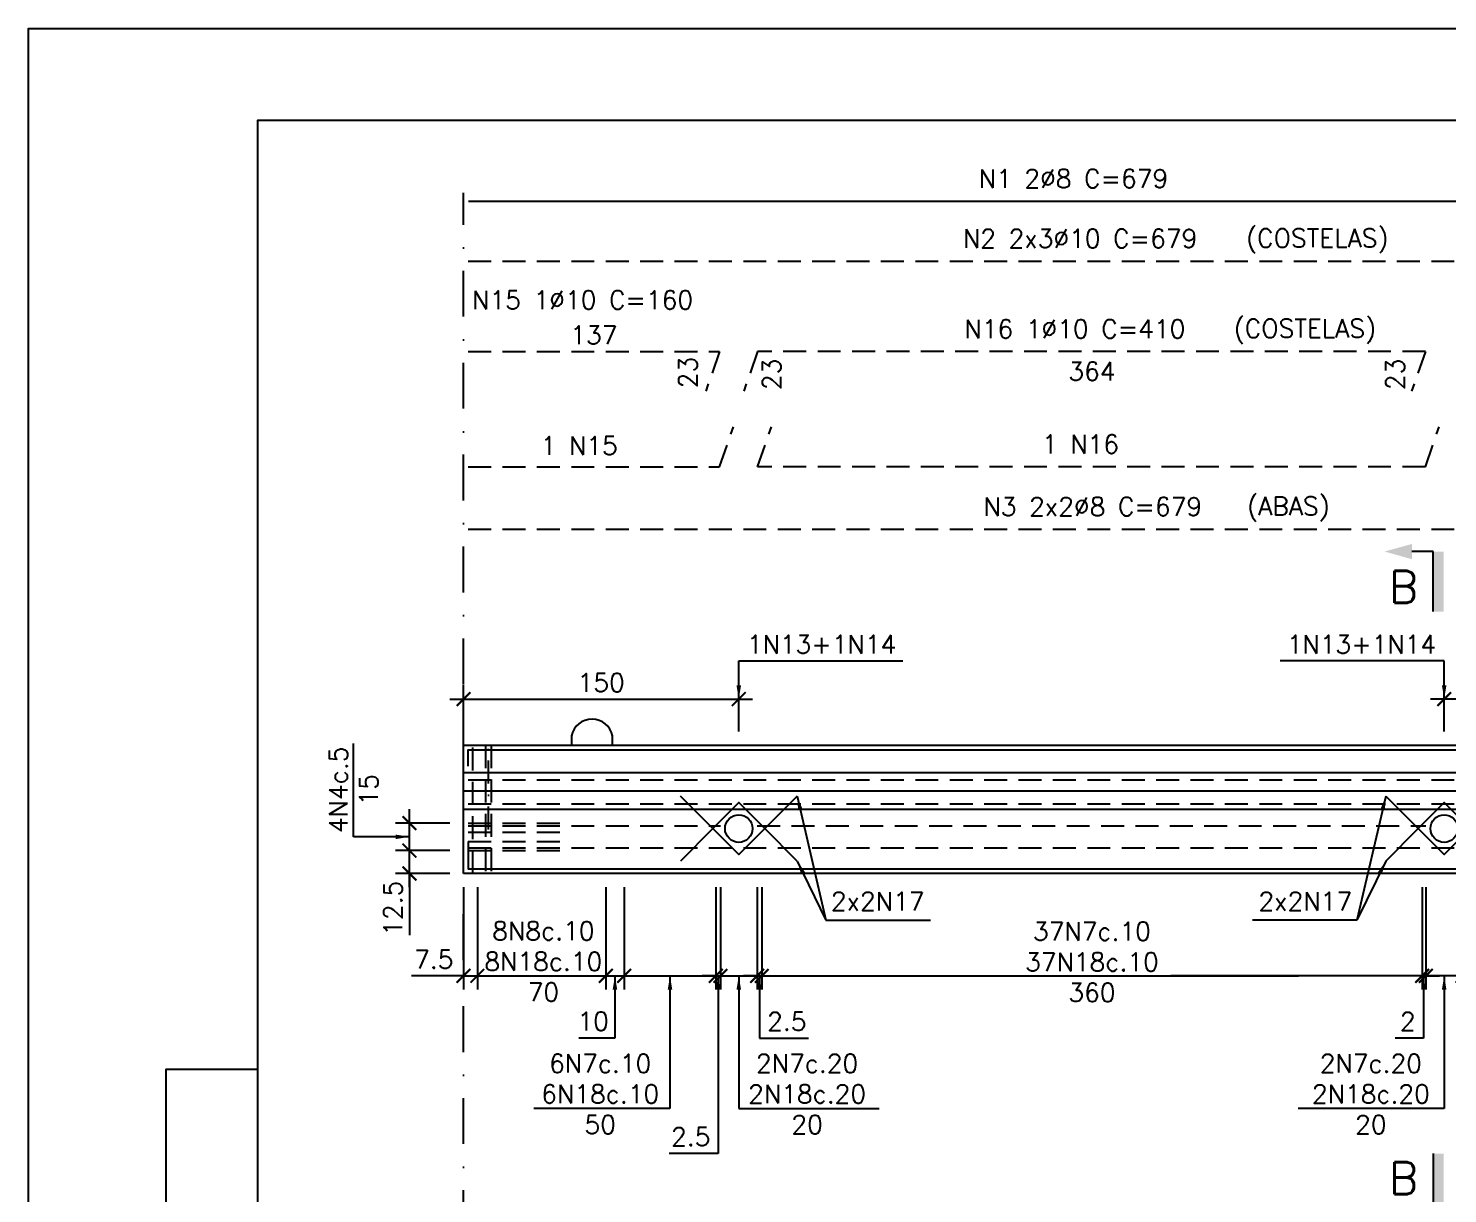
# Model space of a CAD drawing. Header units: centimetres. Extents: x 1658 to 6058, y 7962 to 9447.
# Drawn here: x 3958 to 4732, y 8812 to 9447 of the extents above; entities that cross this region are included whole.
import ezdxf

# ---------------------------------------------------------------- set-up
doc = ezdxf.new("R2010")
doc.units = ezdxf.units.CM
doc.header["$LTSCALE"] = 50
doc.header["$MEASUREMENT"] = 0
doc.header["$PDMODE"] = 67
doc.linetypes.add('DASHDOT', pattern=[1, 0.5, -0.25, 0, -0.25])
doc.linetypes.add('HIDDEN', pattern=[0.375, 0.25, -0.125])
for name, color, linetype in [('COTAS-PRECON', 1, 'Continuous'), ('FORMATO-PRECON', 2, 'Continuous'), ('IND- CORTE-PRECON', 4, 'Continuous'), ('LINHA TRACEJADO-PRECON', 1, 'HIDDEN'), ('LINHA-01-PRECON', 1, 'Continuous'), ('LINHA-02-PRECON', 2, 'Continuous'), ('LINHA-03-PRECON', 3, 'Continuous'), ('LINHA-04-PRECON', 4, 'Continuous'), ('X1', 2, 'Continuous')]:
    doc.layers.add(name, color=color, linetype=linetype)
doc.styles.add('PRECON-ROMANS', font='romans.shx')
doc.styles.add('ROMANS', font='ROMANS.SHX', dxfattribs={"oblique": 15, "height": 3})
doc.styles.get("Standard").update_dxf_attribs({"font": 'romans.shx'})
doc.linetypes.add('ZIGZAG', pattern='A,0.0001,-0.2,[131,ltypeshp.shx,S=0.2,R=0,X=-0.2,Y=0],-0.4,[131,ltypeshp.shx,S=0.2,R=180,X=0.2,Y=0],-0.2', length=0.8001)
doc.dimstyles.new('ESC50-50', dxfattribs={"dimscale": 50, "dimtxt": 0.2, "dimasz": 0.15, "dimexe": 0.15, "dimexo": 0.15, "dimgap": 0.08, "dimtad": 1, "dimdec": 1, "dimzin": 12, "dimdsep": 46, "dimtxsty": 'Standard', "dimblk": 'ARCHTICK', "dimcen": 0.09, "dimdle": 0.15, "dimclrd": 256, "dimclre": 256, "dimclrt": 2, "dimazin": 3, "dimtfac": 1, "dimtdec": 1, "dimtix": 1, "dimtmove": 2, "dimatfit": 2, "dimfxl": 0.15, "dimtolj": 1, "dimtzin": 0, "dimarcsym": 0})

# ---------------------------------------------------------------- blocks, each defined once
blk = doc.blocks.new('A$C12EB5E76')
at = {"layer": 'FORMATO-PRECON', "color": 6}
blk.add_line((35.3, 3089.3), (35.3, 1939.3), dxfattribs=at)
at = {"layer": 'FORMATO-PRECON'}
for points in [[(-114.7, 1254.3), (-114.7, 4224.3), (4085.3, 4224.3), (4085.3, 1254.3)], [(135.3, 1939.3), (135.3, 3089.3), (35.3, 3089.3), (35.3, 1939.3)]]:
    blk.add_lwpolyline(points, close=True, dxfattribs=at)
at = {"layer": 'FORMATO-PRECON', "color": 6}
blk.add_lwpolyline([(135.3, 1354.3), (135.3, 4124.3), (3985.3, 4124.3), (3985.3, 1354.3)], close=True, dxfattribs=at)
blk = doc.blocks.new('_ArchTick')
at = {"color": 0, "linetype": 'ByBlock', "const_width": 0.15}
blk.add_lwpolyline([(-0.5, -0.5), (0.5, 0.5)], dxfattribs=at)
blk = doc.blocks.new('*D140')
at = {"layer": 'COTAS-PRECON', "lineweight": -2, "transparency": 16777216}
for p, q in [((4195.57, 8979.36), (4195.57, 8923.6)), ((4203.07, 8979.36), (4203.07, 8923.6)), ((4195.57, 8931.1), (4188.07, 8931.1)), ((4195.57, 8931.1), (4203.07, 8931.1)), ((4203.07, 8931.1), (4210.57, 8931.1))]:
    blk.add_line(p, q, dxfattribs=at)
at = {"layer": 'Defpoints', "color": 0, "transparency": 16777216}
for p in [(4195.57, 8986.86), (4203.07, 8986.86), (4203.07, 8931.1)]:
    blk.add_point(p, dxfattribs=at)
at = {"layer": 'COTAS-PRECON', "lineweight": -2, "transparency": 16777216, "xscale": 7.5, "yscale": 7.5, "zscale": 7.5}
blk.add_blockref('_ArchTick', (4195.57, 8931.1), dxfattribs=at)
at = {"layer": 'COTAS-PRECON', "lineweight": -2, "transparency": 16777216, "xscale": 7.5, "yscale": 7.5, "zscale": 7.5, "rotation": 180}
blk.add_blockref('_ArchTick', (4203.07, 8931.1), dxfattribs=at)
at = {"layer": 'COTAS-PRECON', "color": 2, "transparency": 16777216, "insert": (4179.32, 8940.1), "char_height": 10, "attachment_point": 5}
blk.add_mtext('\\A1;7.5', dxfattribs=at)
blk = doc.blocks.new('*D141')
at = {"layer": 'COTAS-PRECON', "lineweight": -2, "transparency": 16777216}
for p, q in [((4203.07, 8979.36), (4203.07, 8923.6)), ((4273.07, 8979.36), (4273.07, 8923.6)), ((4195.57, 8931.1), (4280.57, 8931.1))]:
    blk.add_line(p, q, dxfattribs=at)
at = {"layer": 'Defpoints', "color": 0, "transparency": 16777216}
for p in [(4203.07, 8986.86), (4273.07, 8986.86), (4273.07, 8931.1)]:
    blk.add_point(p, dxfattribs=at)
at = {"layer": 'COTAS-PRECON', "lineweight": -2, "transparency": 16777216, "xscale": 7.5, "yscale": 7.5, "zscale": 7.5, "rotation": 180}
blk.add_blockref('_ArchTick', (4203.07, 8931.1), dxfattribs=at)
at = {"layer": 'COTAS-PRECON', "lineweight": -2, "transparency": 16777216, "xscale": 7.5, "yscale": 7.5, "zscale": 7.5}
blk.add_blockref('_ArchTick', (4273.07, 8931.1), dxfattribs=at)
at = {"layer": 'COTAS-PRECON', "color": 2, "transparency": 16777216, "insert": (4239.07, 8938.96), "char_height": 10, "attachment_point": 5}
blk.add_mtext('\\A1;8N8c.10\\P8N18c.10\\P70', dxfattribs=at)
blk = doc.blocks.new('*D144')
at = {"layer": 'COTAS-PRECON', "lineweight": -2, "transparency": 16777216}
for p, q in [((4358.07, 8979.36), (4358.07, 8923.6)), ((4718.07, 8979.36), (4718.07, 8923.6)), ((4350.57, 8931.1), (4495.02, 8931.1)), ((4725.57, 8931.1), (4581.12, 8931.1))]:
    blk.add_line(p, q, dxfattribs=at)
at = {"layer": 'Defpoints', "color": 0, "transparency": 16777216}
for p in [(4358.07, 8986.86), (4718.07, 8986.86), (4358.07, 8931.1)]:
    blk.add_point(p, dxfattribs=at)
at = {"layer": 'COTAS-PRECON', "lineweight": -2, "transparency": 16777216, "xscale": 7.5, "yscale": 7.5, "zscale": 7.5, "rotation": 180}
blk.add_blockref('_ArchTick', (4358.07, 8931.1), dxfattribs=at)
at = {"layer": 'COTAS-PRECON', "lineweight": -2, "transparency": 16777216, "xscale": 7.5, "yscale": 7.5, "zscale": 7.5}
blk.add_blockref('_ArchTick', (4718.07, 8931.1), dxfattribs=at)
at = {"layer": 'COTAS-PRECON', "color": 2, "transparency": 16777216, "insert": (4538.07, 8938.73), "char_height": 10, "attachment_point": 5}
blk.add_mtext('\\A1;37N7c.10\\P37N18c.10\\P360', dxfattribs=at)
blk = doc.blocks.new('*D145')
at = {"layer": 'COTAS-PRECON', "lineweight": -2, "transparency": 16777216}
for p, q in [((4273.07, 8979.36), (4273.07, 8923.6)), ((4283.07, 8979.36), (4283.07, 8923.6)), ((4265.57, 8931.1), (4290.57, 8931.1))]:
    blk.add_line(p, q, dxfattribs=at)
at = {"layer": 'Defpoints', "color": 0, "transparency": 16777216}
for p in [(4273.07, 8986.86), (4283.07, 8986.86), (4283.07, 8931.1)]:
    blk.add_point(p, dxfattribs=at)
at = {"layer": 'COTAS-PRECON', "lineweight": -2, "transparency": 16777216, "xscale": 7.5, "yscale": 7.5, "zscale": 7.5, "rotation": 180}
blk.add_blockref('_ArchTick', (4273.07, 8931.1), dxfattribs=at)
at = {"layer": 'COTAS-PRECON', "lineweight": -2, "transparency": 16777216, "xscale": 7.5, "yscale": 7.5, "zscale": 7.5}
blk.add_blockref('_ArchTick', (4283.07, 8931.1), dxfattribs=at)
at = {"layer": 'COTAS-PRECON', "color": 2, "transparency": 16777216, "insert": (4266.2, 8906.39), "char_height": 10, "attachment_point": 5}
blk.add_mtext('\\A1;10', dxfattribs=at)
blk = doc.blocks.new('*D152')
at = {"layer": 'COTAS-PRECON', "lineweight": -2, "transparency": 16777216}
for p, q in [((4166.05, 8979.36), (4166.05, 9006.86)), ((4188.07, 8999.36), (4158.55, 8999.36)), ((4188.07, 8986.86), (4158.55, 8986.86))]:
    blk.add_line(p, q, dxfattribs=at)
at = {"layer": 'Defpoints', "color": 0, "transparency": 16777216}
for p in [(4166.05, 8999.36), (4195.57, 8999.36), (4195.57, 8986.86)]:
    blk.add_point(p, dxfattribs=at)
at = {"layer": 'COTAS-PRECON', "lineweight": -2, "transparency": 16777216, "xscale": 7.5, "yscale": 7.5, "zscale": 7.5}
for p, rotation in [((4166.05, 8999.36), 90), ((4166.05, 8986.86), 270)]:
    blk.add_blockref('_ArchTick', p, dxfattribs=dict(at, rotation=rotation))
at = {"layer": 'COTAS-PRECON', "color": 2, "transparency": 16777216, "insert": (4157.05, 8967.95), "char_height": 10, "attachment_point": 5, "rotation": 90}
blk.add_mtext('\\A1;12.5', dxfattribs=at)
blk = doc.blocks.new('*D153')
at = {"layer": 'COTAS-PRECON', "lineweight": -2, "transparency": 16777216}
for p, q in [((4166.05, 8991.86), (4166.05, 9021.86)), ((4188.07, 9014.36), (4158.55, 9014.36)), ((4188.07, 8999.36), (4158.55, 8999.36))]:
    blk.add_line(p, q, dxfattribs=at)
at = {"layer": 'Defpoints', "color": 0, "transparency": 16777216}
for p in [(4166.05, 9014.36), (4195.57, 9014.36), (4195.57, 8999.36)]:
    blk.add_point(p, dxfattribs=at)
at = {"layer": 'COTAS-PRECON', "lineweight": -2, "transparency": 16777216, "xscale": 7.5, "yscale": 7.5, "zscale": 7.5}
for p, rotation in [((4166.05, 9014.36), 90), ((4166.05, 8999.36), 270)]:
    blk.add_blockref('_ArchTick', p, dxfattribs=dict(at, rotation=rotation))
at = {"layer": 'COTAS-PRECON', "color": 2, "transparency": 16777216, "insert": (4135.58, 9032.5), "char_height": 10, "attachment_point": 5, "rotation": 90}
blk.add_mtext('\\A1;4N4c.5\\P15', dxfattribs=at)
blk = doc.blocks.new('*D170')
at = {"layer": 'COTAS-PRECON', "lineweight": -2, "transparency": 16777216}
for p, q in [((4283.07, 8979.36), (4283.07, 8923.6)), ((4333.07, 8979.36), (4333.07, 8923.6)), ((4275.57, 8931.1), (4340.57, 8931.1))]:
    blk.add_line(p, q, dxfattribs=at)
at = {"layer": 'Defpoints', "color": 0, "transparency": 16777216}
for p in [(4283.07, 8986.86), (4333.07, 8986.86), (4333.07, 8931.1)]:
    blk.add_point(p, dxfattribs=at)
at = {"layer": 'COTAS-PRECON', "lineweight": -2, "transparency": 16777216, "xscale": 7.5, "yscale": 7.5, "zscale": 7.5, "rotation": 180}
blk.add_blockref('_ArchTick', (4283.07, 8931.1), dxfattribs=at)
at = {"layer": 'COTAS-PRECON', "lineweight": -2, "transparency": 16777216, "xscale": 7.5, "yscale": 7.5, "zscale": 7.5}
blk.add_blockref('_ArchTick', (4333.07, 8931.1), dxfattribs=at)
at = {"layer": 'COTAS-PRECON', "color": 2, "transparency": 16777216, "insert": (4270.05, 8866.72), "char_height": 10, "attachment_point": 5}
blk.add_mtext('\\A1;6N7c.10\\P6N18c.10\\P50', dxfattribs=at)
blk = doc.blocks.new('*D173')
at = {"layer": 'COTAS-PRECON', "lineweight": -2, "transparency": 16777216}
for p, q in [((4333.07, 8979.36), (4333.07, 8923.6)), ((4335.57, 8979.36), (4335.57, 8923.6)), ((4333.07, 8931.1), (4325.57, 8931.1)), ((4333.07, 8931.1), (4335.57, 8931.1)), ((4335.57, 8931.1), (4343.07, 8931.1))]:
    blk.add_line(p, q, dxfattribs=at)
at = {"layer": 'Defpoints', "color": 0, "transparency": 16777216}
for p in [(4333.07, 8986.86), (4335.57, 8986.86), (4335.57, 8931.1)]:
    blk.add_point(p, dxfattribs=at)
at = {"layer": 'COTAS-PRECON', "lineweight": -2, "transparency": 16777216, "xscale": 7.5, "yscale": 7.5, "zscale": 7.5}
blk.add_blockref('_ArchTick', (4333.07, 8931.1), dxfattribs=at)
at = {"layer": 'COTAS-PRECON', "lineweight": -2, "transparency": 16777216, "xscale": 7.5, "yscale": 7.5, "zscale": 7.5, "rotation": 180}
blk.add_blockref('_ArchTick', (4335.57, 8931.1), dxfattribs=at)
at = {"layer": 'COTAS-PRECON', "color": 2, "transparency": 16777216, "insert": (4319.39, 8843.44), "char_height": 10, "attachment_point": 5}
blk.add_mtext('\\A1;2.5', dxfattribs=at)
blk = doc.blocks.new('*D174')
at = {"layer": 'COTAS-PRECON', "lineweight": -2, "transparency": 16777216}
for p, q in [((4335.57, 8979.36), (4335.57, 8923.6)), ((4355.57, 8979.36), (4355.57, 8923.6)), ((4328.07, 8931.1), (4363.07, 8931.1))]:
    blk.add_line(p, q, dxfattribs=at)
at = {"layer": 'Defpoints', "color": 0, "transparency": 16777216}
for p in [(4335.57, 8986.86), (4355.57, 8986.86), (4355.57, 8931.1)]:
    blk.add_point(p, dxfattribs=at)
at = {"layer": 'COTAS-PRECON', "lineweight": -2, "transparency": 16777216, "xscale": 7.5, "yscale": 7.5, "zscale": 7.5, "rotation": 180}
blk.add_blockref('_ArchTick', (4335.57, 8931.1), dxfattribs=at)
at = {"layer": 'COTAS-PRECON', "lineweight": -2, "transparency": 16777216, "xscale": 7.5, "yscale": 7.5, "zscale": 7.5}
blk.add_blockref('_ArchTick', (4355.57, 8931.1), dxfattribs=at)
at = {"layer": 'COTAS-PRECON', "color": 2, "transparency": 16777216, "insert": (4382.82, 8866.72), "char_height": 10, "attachment_point": 5}
blk.add_mtext('\\A1;2N7c.20\\P2N18c.20\\P20', dxfattribs=at)
blk = doc.blocks.new('*D175')
at = {"layer": 'COTAS-PRECON', "lineweight": -2, "transparency": 16777216}
for p, q in [((4355.57, 8979.36), (4355.57, 8923.6)), ((4358.07, 8979.36), (4358.07, 8923.6)), ((4355.57, 8931.1), (4348.07, 8931.1)), ((4358.07, 8931.1), (4355.57, 8931.1)), ((4358.07, 8931.1), (4365.57, 8931.1))]:
    blk.add_line(p, q, dxfattribs=at)
at = {"layer": 'Defpoints', "color": 0, "transparency": 16777216}
for p in [(4355.57, 8986.86), (4358.07, 8986.86), (4355.57, 8931.1)]:
    blk.add_point(p, dxfattribs=at)
at = {"layer": 'COTAS-PRECON', "lineweight": -2, "transparency": 16777216, "xscale": 7.5, "yscale": 7.5, "zscale": 7.5}
blk.add_blockref('_ArchTick', (4355.57, 8931.1), dxfattribs=at)
at = {"layer": 'COTAS-PRECON', "lineweight": -2, "transparency": 16777216, "xscale": 7.5, "yscale": 7.5, "zscale": 7.5, "rotation": 180}
blk.add_blockref('_ArchTick', (4358.07, 8931.1), dxfattribs=at)
at = {"layer": 'COTAS-PRECON', "color": 2, "transparency": 16777216, "insert": (4371.76, 8906.26), "char_height": 10, "attachment_point": 5}
blk.add_mtext('\\A1;2.5', dxfattribs=at)
blk = doc.blocks.new('*D177')
at = {"layer": 'COTAS-PRECON', "lineweight": -2, "transparency": 16777216}
for p, q in [((4720.07, 8979.36), (4720.07, 8923.6)), ((4740.07, 8979.36), (4740.07, 8923.6)), ((4747.57, 8931.1), (4712.57, 8931.1))]:
    blk.add_line(p, q, dxfattribs=at)
at = {"layer": 'Defpoints', "color": 0, "transparency": 16777216}
for p in [(4720.07, 8986.86), (4740.07, 8986.86), (4720.07, 8931.1)]:
    blk.add_point(p, dxfattribs=at)
at = {"layer": 'COTAS-PRECON', "lineweight": -2, "transparency": 16777216, "xscale": 7.5, "yscale": 7.5, "zscale": 7.5, "rotation": 180}
blk.add_blockref('_ArchTick', (4720.07, 8931.1), dxfattribs=at)
at = {"layer": 'COTAS-PRECON', "lineweight": -2, "transparency": 16777216, "xscale": 7.5, "yscale": 7.5, "zscale": 7.5}
blk.add_blockref('_ArchTick', (4740.07, 8931.1), dxfattribs=at)
at = {"layer": 'COTAS-PRECON', "color": 2, "transparency": 16777216, "insert": (4690.11, 8866.72), "char_height": 10, "attachment_point": 5}
blk.add_mtext('\\A1;2N7c.20\\P2N18c.20\\P20', dxfattribs=at)
blk = doc.blocks.new('*D178')
at = {"layer": 'COTAS-PRECON', "lineweight": -2, "transparency": 16777216}
for p, q in [((4718.07, 8979.36), (4718.07, 8923.6)), ((4720.07, 8979.36), (4720.07, 8923.6)), ((4718.07, 8931.1), (4710.57, 8931.1)), ((4718.07, 8931.1), (4720.07, 8931.1)), ((4720.07, 8931.1), (4727.57, 8931.1))]:
    blk.add_line(p, q, dxfattribs=at)
at = {"layer": 'Defpoints', "color": 0, "transparency": 16777216}
for p in [(4718.07, 8986.86), (4720.07, 8986.86), (4720.07, 8931.1)]:
    blk.add_point(p, dxfattribs=at)
at = {"layer": 'COTAS-PRECON', "lineweight": -2, "transparency": 16777216, "xscale": 7.5, "yscale": 7.5, "zscale": 7.5}
blk.add_blockref('_ArchTick', (4718.07, 8931.1), dxfattribs=at)
at = {"layer": 'COTAS-PRECON', "lineweight": -2, "transparency": 16777216, "xscale": 7.5, "yscale": 7.5, "zscale": 7.5, "rotation": 180}
blk.add_blockref('_ArchTick', (4720.07, 8931.1), dxfattribs=at)
at = {"layer": 'COTAS-PRECON', "color": 2, "transparency": 16777216, "insert": (4710.21, 8906.26), "char_height": 10, "attachment_point": 5}
blk.add_mtext('\\A1;2', dxfattribs=at)
blk = doc.blocks.new('IND-CORTE-')
at = {"layer": 'IND- CORTE-PRECON', "color": 1}
for p, q in [((-11.2, 63.5), (-33.6, 63.5)), ((-11.2, 0), (-11.2, 63.5))]:
    blk.add_line(p, q, dxfattribs=at)
for points in [[(-33.6, 71.5), (-62.5, 63.5), (-33.6, 55.4)], [(0, 0), (-11.2, 0), (0, 63.5), (-11.2, 63.5)]]:
    blk.add_solid(points, dxfattribs=at)
at = {"layer": 'IND- CORTE-PRECON', "linetype": 'Continuous', "style": 'ROMANS', "flags": 8}
blk.add_attdef('B', (-57.7, 9.1), '', height=35, dxfattribs=at)
blk = doc.blocks.new('*D194')
at = {"layer": 'COTAS-PRECON', "lineweight": -2, "transparency": 16777216}
for p, q in [((4188.07, 9081.96), (4353.07, 9081.96)), ((4195.57, 9064.36), (4195.57, 9089.46)), ((4345.57, 9064.36), (4345.57, 9089.46))]:
    blk.add_line(p, q, dxfattribs=at)
at = {"layer": 'Defpoints', "color": 0, "transparency": 16777216}
for p in [(4345.57, 9081.96), (4195.57, 9056.86), (4345.57, 9056.86)]:
    blk.add_point(p, dxfattribs=at)
at = {"layer": 'COTAS-PRECON', "lineweight": -2, "transparency": 16777216, "xscale": 7.5, "yscale": 7.5, "zscale": 7.5, "rotation": 180}
blk.add_blockref('_ArchTick', (4195.57, 9081.96), dxfattribs=at)
at = {"layer": 'COTAS-PRECON', "lineweight": -2, "transparency": 16777216, "xscale": 7.5, "yscale": 7.5, "zscale": 7.5}
blk.add_blockref('_ArchTick', (4345.57, 9081.96), dxfattribs=at)
at = {"layer": 'COTAS-PRECON', "color": 2, "transparency": 16777216, "insert": (4270.57, 9090.96), "char_height": 10, "attachment_point": 5}
blk.add_mtext('\\A1;150', dxfattribs=at)
blk = doc.blocks.new('*D195')
at = {"layer": 'COTAS-PRECON', "lineweight": -2, "transparency": 16777216}
for p, q in [((4887.57, 9081.96), (4722.57, 9081.96)), ((4730.07, 9064.36), (4730.07, 9089.46)), ((4880.07, 9064.36), (4880.07, 9089.46))]:
    blk.add_line(p, q, dxfattribs=at)
at = {"layer": 'Defpoints', "color": 0, "transparency": 16777216}
for p in [(4730.07, 9081.96), (4730.07, 9056.86), (4880.07, 9056.86)]:
    blk.add_point(p, dxfattribs=at)
at = {"layer": 'COTAS-PRECON', "lineweight": -2, "transparency": 16777216, "xscale": 7.5, "yscale": 7.5, "zscale": 7.5, "rotation": 180}
blk.add_blockref('_ArchTick', (4730.07, 9081.96), dxfattribs=at)
at = {"layer": 'COTAS-PRECON', "lineweight": -2, "transparency": 16777216, "xscale": 7.5, "yscale": 7.5, "zscale": 7.5}
blk.add_blockref('_ArchTick', (4880.07, 9081.96), dxfattribs=at)
at = {"layer": 'COTAS-PRECON', "color": 2, "transparency": 16777216, "insert": (4805.07, 9090.96), "char_height": 10, "attachment_point": 5}
blk.add_mtext('\\A1;150', dxfattribs=at)
blk = doc.blocks.new('*D196')
at = {"layer": 'Defpoints', "color": 0, "transparency": 16777216}
for p in [(4198.07, 9271.42), (4335.07, 9271.42), (4335.07, 9271.42)]:
    blk.add_point(p, dxfattribs=at)
at = {"layer": 'COTAS-PRECON', "color": 2, "transparency": 16777216, "insert": (4266.57, 9280.42), "char_height": 10, "attachment_point": 5}
blk.add_mtext('\\A1;137', dxfattribs=at)
blk = doc.blocks.new('*D197')
at = {"layer": 'Defpoints', "color": 0, "transparency": 16777216}
for p in [(4326.81, 9271.42), (4326.81, 9248.42), (4326.81, 9248.42)]:
    blk.add_point(p, dxfattribs=at)
at = {"layer": 'COTAS-PRECON', "color": 2, "transparency": 16777216, "insert": (4317.81, 9259.92), "char_height": 10, "attachment_point": 5, "rotation": 90}
blk.add_mtext('\\A1;23', dxfattribs=at)
blk = doc.blocks.new('*D198')
at = {"layer": 'Defpoints', "color": 0, "transparency": 16777216}
for p in [(4353.35, 9271.42), (4353.35, 9248.42), (4353.35, 9248.42)]:
    blk.add_point(p, dxfattribs=at)
at = {"layer": 'COTAS-PRECON', "color": 2, "transparency": 16777216, "insert": (4363.5, 9258.92), "char_height": 10, "attachment_point": 5, "rotation": 90}
blk.add_mtext('\\A1;23', dxfattribs=at)
blk = doc.blocks.new('*D199')
at = {"layer": 'Defpoints', "color": 0, "transparency": 16777216}
for p in [(4713.5, 9271.42), (4713.5, 9248.42), (4713.5, 9248.42)]:
    blk.add_point(p, dxfattribs=at)
at = {"layer": 'COTAS-PRECON', "color": 2, "transparency": 16777216, "insert": (4703.35, 9258.92), "char_height": 10, "attachment_point": 5, "rotation": 90}
blk.add_mtext('\\A1;23', dxfattribs=at)
blk = doc.blocks.new('*D200')
at = {"layer": 'Defpoints', "color": 0, "transparency": 16777216}
for p in [(4355.82, 9271.42), (4719.82, 9271.42), (4719.82, 9271.42)]:
    blk.add_point(p, dxfattribs=at)
at = {"layer": 'COTAS-PRECON', "color": 2, "transparency": 16777216, "insert": (4538.07, 9260.59), "char_height": 10, "attachment_point": 5}
blk.add_mtext('\\A1;364', dxfattribs=at)

msp = doc.modelspace()

# ---------------------------------------------------------------- linework, layer by layer
at = {"layer": 'COTAS-PRECON', "linetype": 'DASHDOT'}
msp.add_line((4195.574, 8588.973), (4195.574, 9357.88), dxfattribs=at)
at = {"layer": 'COTAS-PRECON'}
for p, q in [((4166.053, 8986.859), (4166.053, 8953.236)), ((4195.574, 8931.104), (4167.183, 8931.104)), ((4198.074, 8931.104), (4270.074, 8931.104)), ((4425.181, 8931.104), (4650.717, 8931.104))]:
    msp.add_line(p, q, dxfattribs=at)
at = {"layer": 'LINHA TRACEJADO-PRECON'}
for p, q in [((4200.574, 8986.859), (4200.574, 9056.859)), ((4207.474, 9056.859), (4207.474, 8986.859)), ((4210.674, 9056.859), (4210.674, 8986.859))]:
    msp.add_line(p, q, dxfattribs=at)
at = {"layer": 'LINHA-01-PRECON', "linetype": 'DASHDOT', "ltscale": 0.5}
msp.add_line((4209.098, 9010.859), (4209.098, 9056.859), dxfattribs=at)
at = {"layer": 'LINHA-02-PRECON', "linetype": 'ZIGZAG', "ltscale": 0.15}
msp.add_line((4195.574, 9056.859), (4880.074, 9056.859), dxfattribs=at)
at = {"layer": 'LINHA-02-PRECON'}
for p, q in [((4195.574, 9041.859), (4195.574, 9056.859)), ((4195.574, 9031.859), (4195.574, 9041.859)), ((4195.574, 9041.859), (4880.074, 9041.859)), ((4195.574, 9021.859), (4195.574, 9031.859)), ((4195.574, 9031.859), (4880.074, 9031.859)), ((4195.574, 8986.859), (4195.574, 9021.859)), ((4195.574, 9021.859), (4880.074, 9021.859)), ((4880.074, 8986.859), (4195.574, 8986.859))]:
    msp.add_line(p, q, dxfattribs=at)
for centre in [(4345.574, 9011.359), (4730.074, 9011.359)]:
    msp.add_circle(centre, 7.5, dxfattribs=at)
at = {"layer": 'LINHA-03-PRECON', "linetype": 'HIDDEN'}
for p, q in [((4198.074, 9014.359), (4253.074, 9014.359)), ((4198.074, 9009.359), (4253.074, 9009.359)), ((4198.074, 9004.359), (4253.074, 9004.359)), ((4198.074, 8999.359), (4253.074, 8999.359))]:
    msp.add_line(p, q, dxfattribs=at)
at = {"layer": 'LINHA-04-PRECON'}
msp.add_line((4198.324, 9353.319), (4877.324, 9353.319), dxfattribs=at)
at = {"layer": 'LINHA-04-PRECON', "linetype": 'HIDDEN'}
for p, q in [((4198.074, 9320.683), (4877.574, 9320.683)), ((4355.824, 9271.419), (4348.291, 9249.687)), ((4719.824, 9271.419), (4355.824, 9271.419)), ((4719.824, 9271.419), (4712.291, 9249.687)), ((4355.824, 9208.587), (4363.357, 9230.319)), ((4719.824, 9208.587), (4727.357, 9230.319)), ((4719.824, 9208.587), (4355.824, 9208.587)), ((4198.074, 9174.576), (4877.574, 9174.576)), ((4198.074, 9037.859), (4877.574, 9037.859)), ((4198.074, 9024.859), (4877.574, 9024.859)), ((4198.074, 9012.859), (4335.574, 9012.859)), ((4355.574, 9012.859), (4720.074, 9012.859)), ((4198.074, 9000.859), (4877.574, 9000.859))]:
    msp.add_line(p, q, dxfattribs=at)
for points in [[(4198.074, 9271.419), (4335.074, 9271.419), (4327.541, 9249.687)], [(4198.074, 9208.587), (4335.074, 9208.587), (4342.607, 9230.319)]]:
    msp.add_lwpolyline(points, dxfattribs=at)
at = {"layer": 'LINHA-04-PRECON', "ltscale": 0.5}
msp.add_lwpolyline([(4276.802, 9056.859), (4276.802, 9061.859, 0.8160626), (4254.346, 9061.859), (4254.346, 9056.859)], format="xyb", dxfattribs=at)
at = {"layer": 'LINHA-04-PRECON'}
for points in [[(4198.074, 9045.359), (4198.074, 9054.359), (4877.074, 9054.359), (4877.074, 9045.359)], [(4377.394, 9029.036), (4359.716, 9011.359), (4345.574, 8997.216), (4331.432, 9011.359), (4313.754, 9029.036)], [(4698.254, 9029.036), (4715.932, 9011.359), (4730.074, 8997.216), (4744.216, 9011.359), (4761.894, 9029.036)], [(4377.394, 8993.681), (4359.716, 9011.359), (4345.574, 9025.501), (4338.503, 9018.43), (4331.432, 9011.359), (4313.754, 8993.681)], [(4698.254, 8993.681), (4715.932, 9011.359), (4730.074, 9025.501), (4737.145, 9018.43), (4744.216, 9011.359), (4761.894, 8993.681)], [(4198.074, 9004.359), (4198.074, 8989.359), (4877.074, 8989.359), (4877.074, 9004.359)]]:
    msp.add_lwpolyline(points, dxfattribs=at)

# ---------------------------------------------------------------- block references
at = {"layer": 'COTAS-PRECON', "xscale": 0.5000000000000071, "yscale": 0.5000000000000071, "zscale": 0.5000000000000071}
msp.add_blockref('A$C12EB5E76', (4015.702, 7335.343), dxfattribs=at)
at = {"layer": 'IND- CORTE-PRECON', "linetype": 'ByBlock'}
ref = msp.add_blockref('IND-CORTE-', (4729.741, 9129.666), dxfattribs=dict(at, xscale=0.514839491217444, yscale=0.514839491217444, zscale=0.514839491217444))
ref.add_attrib('B', 'B', (4700.026, 9134.328), dxfattribs={"color": 5, "linetype": 'Continuous', "height": 17.5, "style": 'ROMANS', "flags": 8})
ref = msp.add_blockref('IND-CORTE-', (4729.741, 8834.237), dxfattribs=dict(at, xscale=-0.514839491217444, yscale=0.514839491217444, zscale=0.514839491217444, rotation=180))
ref.add_attrib('B', 'B', (4700.026, 8812.075), dxfattribs={"color": 5, "linetype": 'Continuous', "height": 17.5, "style": 'ROMANS', "flags": 8})

# ---------------------------------------------------------------- texts
at = {"layer": 'COTAS-PRECON', "char_height": 10, "attachment_point": 5}
for s, insert in [('\\A1;(COSTELAS)', (4660.905, 9331.551)), ('\\A1;(COSTELAS)', (4654.171, 9282.287)), ('\\A1;(ABAS)', (4645.129, 9185.444))]:
    msp.add_mtext(s, dxfattribs=dict(at, insert=insert))
at = {"layer": 'COTAS-PRECON', "color": 2, "char_height": 10, "attachment_point": 5}
for s, insert in [('\\A1;1N13+1N14', (4390.695, 9111.812)), ('\\A1;1N13+1N14', (4684.953, 9111.812)), ('\\A1;2x2N17', (4421.304, 8971.789)), ('\\A1;2x2N17', (4654.344, 8971.789))]:
    msp.add_mtext(s, dxfattribs=dict(at, insert=insert))
at = {"layer": 'X1', "style": 'PRECON-ROMANS'}
for s, p in [('N1 2%%C8 C=679', (4476.375, 9360.605)), ('N2 2x3%%C10 C=679', (4467.779, 9327.969)), ('N15 1%%C10 C=160', (4200.254, 9294.5)), ('N16 1%%C10 C=410', (4468.564, 9278.705)), ('1 N15', (4237.588, 9215.078)), ('1 N16', (4510.845, 9215.873)), ('N3 2x2%%C8 C=679', (4478.973, 9181.862))]:
    msp.add_text(s, height=10, dxfattribs=at).set_placement(p)

# ---------------------------------------------------------------- dimensions: what is measured, and where the dimension line sits
at = {"layer": 'COTAS-PRECON'}
dim = msp.add_linear_dim(base=(4335.074, 9271.419), p1=(4198.074, 9271.419), p2=(4335.074, 9271.419), dimstyle='ESC50-50', override={"dimse1": 1, "dimse2": 1, "dimsd1": 1, "dimsd2": 1}, dxfattribs=at)
dim.commit()
dim.dimension.update_dxf_attribs({"geometry": '*D196', "text_midpoint": (4266.574, 9280.419)})
dim = msp.add_linear_dim(base=(4326.808, 9248.419), p1=(4326.808, 9271.419), p2=(4326.808, 9248.419), angle=90, dimstyle='ESC50-50', override={"dimse1": 1, "dimse2": 1, "dimsd1": 1, "dimsd2": 1}, dxfattribs=at)
dim.commit()
dim.dimension.update_dxf_attribs({"geometry": '*D197', "text_midpoint": (4317.808, 9259.919)})
for base, p1, p2, picture, middle in [((4353.355, 9248.419), (4353.355, 9271.419), (4353.355, 9248.419), '*D198', (4363.499, 9258.919)), ((4713.496, 9248.419), (4713.496, 9271.419), (4713.496, 9248.419), '*D199', (4703.352, 9258.919))]:
    dim = msp.add_linear_dim(base=base, p1=p1, p2=p2, angle=90, dimstyle='ESC50-50', override={"dimse1": 1, "dimse2": 1, "dimsd1": 1, "dimsd2": 1}, dxfattribs=at)
    dim.commit()
    dim.dimension.update_dxf_attribs({"geometry": picture, "text_midpoint": middle, "dimtype": 160})
dim = msp.add_linear_dim(base=(4719.824, 9271.419), p1=(4355.824, 9271.419), p2=(4719.824, 9271.419), dimstyle='ESC50-50', override={"dimse1": 1, "dimse2": 1, "dimsd1": 1, "dimsd2": 1}, dxfattribs=at)
dim.commit()
dim.dimension.update_dxf_attribs({"geometry": '*D200', "text_midpoint": (4538.074, 9260.593), "dimtype": 160})
dim = msp.add_linear_dim(base=(4345.574, 9081.955), p1=(4195.574, 9056.859), p2=(4345.574, 9056.859), dimstyle='ESC50-50', dxfattribs=at)
dim.commit()
dim.dimension.update_dxf_attribs({"geometry": '*D194', "text_midpoint": (4270.574, 9090.955)})
dim = msp.add_linear_dim(base=(4730.074, 9081.955), p1=(4880.074, 9056.859), p2=(4730.074, 9056.859), angle=180, dimstyle='ESC50-50', dxfattribs=at)
dim.commit()
dim.dimension.update_dxf_attribs({"geometry": '*D195', "text_midpoint": (4805.074, 9090.955)})
dim = msp.add_linear_dim(base=(4166.053, 9014.359), p1=(4195.574, 8999.359), p2=(4195.574, 9014.359), angle=90, text='4N4c.5\\P<>', dimstyle='ESC50-50', dxfattribs=at)
dim.commit()
dim.dimension.update_dxf_attribs({"geometry": '*D153', "text_midpoint": (4135.579, 9032.502), "dimtype": 160})
for base, p1, p2, angle, picture, middle in [((4166.053, 8999.359), (4195.574, 8986.859), (4195.574, 8999.359), 90, '*D152', (4157.053, 8967.954)), ((4355.574, 8931.104), (4358.074, 8986.859), (4355.574, 8986.859), 180, '*D175', (4371.762, 8906.264))]:
    dim = msp.add_linear_dim(base=base, p1=p1, p2=p2, angle=angle, dimstyle='ESC50-50', dxfattribs=at)
    dim.commit()
    dim.dimension.update_dxf_attribs({"geometry": picture, "text_midpoint": middle, "dimtype": 160})
for base, p1, p2, picture, middle in [((4203.074, 8931.104), (4195.574, 8986.859), (4203.074, 8986.859), '*D140', (4179.322, 8940.104)), ((4283.074, 8931.104), (4273.074, 8986.859), (4283.074, 8986.859), '*D145', (4266.204, 8906.394)), ((4335.574, 8931.104), (4333.074, 8986.859), (4335.574, 8986.859), '*D173', (4319.387, 8843.443)), ((4720.074, 8931.104), (4718.074, 8986.859), (4720.074, 8986.859), '*D178', (4710.206, 8906.264))]:
    dim = msp.add_linear_dim(base=base, p1=p1, p2=p2, dimstyle='ESC50-50', dxfattribs=at)
    dim.commit()
    dim.dimension.update_dxf_attribs({"geometry": picture, "text_midpoint": middle, "dimtype": 160})
for base, p1, p2, text, picture, middle in [((4273.074, 8931.104), (4203.074, 8986.859), (4273.074, 8986.859), '8N8c.10\\P8N18c.10\\P<>', '*D141', (4239.074, 8938.959)), ((4333.074, 8931.104), (4283.074, 8986.859), (4333.074, 8986.859), '6N7c.10\\P6N18c.10\\P<>', '*D170', (4270.045, 8866.724)), ((4355.574, 8931.104), (4335.574, 8986.859), (4355.574, 8986.859), '2N7c.20\\P2N18c.20\\P<>', '*D174', (4382.818, 8866.724)), ((4358.074, 8931.104), (4718.074, 8986.859), (4358.074, 8986.859), '37N7c.10\\P37N18c.10\\P<>', '*D144', (4538.074, 8938.727))]:
    dim = msp.add_linear_dim(base=base, p1=p1, p2=p2, text=text, dimstyle='ESC50-50', override={"dimtxsty": 'Standard'}, dxfattribs=at)
    dim.commit()
    dim.dimension.update_dxf_attribs({"geometry": picture, "text_midpoint": middle, "dimtype": 160})
dim = msp.add_linear_dim(base=(4720.074, 8931.104), p1=(4740.074, 8986.859), p2=(4720.074, 8986.859), angle=180, text='2N7c.20\\P2N18c.20\\P<>', dimstyle='ESC50-50', override={"dimtxsty": 'Standard'}, dxfattribs=at)
dim.commit()
dim.dimension.update_dxf_attribs({"geometry": '*D177', "text_midpoint": (4690.111, 8866.724), "dimtype": 160})

# ---------------------------------------------------------------- leaders
for points in [[(4345.574, 9081.955), (4345.574, 9102.704), (4435.055, 9102.704)], [(4730.074, 9081.955), (4730.074, 9102.704), (4640.593, 9102.704)], [(4166.053, 9006.859), (4135.579, 9006.859), (4135.579, 9057.677)], [(4377.394, 9029.036), (4393.103, 8961.521)], [(4698.254, 9029.036), (4682.545, 8961.521)], [(4377.394, 8993.681), (4393.103, 8961.521), (4449.998, 8961.521)], [(4698.254, 8993.681), (4682.545, 8961.521), (4625.65, 8961.521)], [(4308.074, 8931.104), (4308.074, 8858.734), (4233.81, 8858.734)], [(4278.074, 8931.104), (4278.074, 8897.058), (4258.307, 8897.058)], [(4334.324, 8931.104), (4334.324, 8834.237), (4307.629, 8834.237)], [(4345.574, 8931.104), (4345.574, 8858.734), (4422.138, 8858.734)], [(4356.824, 8931.104), (4356.824, 8897.058), (4383.519, 8897.058)], [(4730.074, 8931.104), (4730.074, 8858.734), (4650.532, 8858.734)], [(4718.824, 8931.104), (4718.824, 8897.058), (4703.428, 8897.058)]]:
    msp.add_leader(points, dimstyle='ESC50-50', override={"dimgap": 0.08, "dimtad": 1}, dxfattribs=at)

doc.saveas('drawing.dxf')
